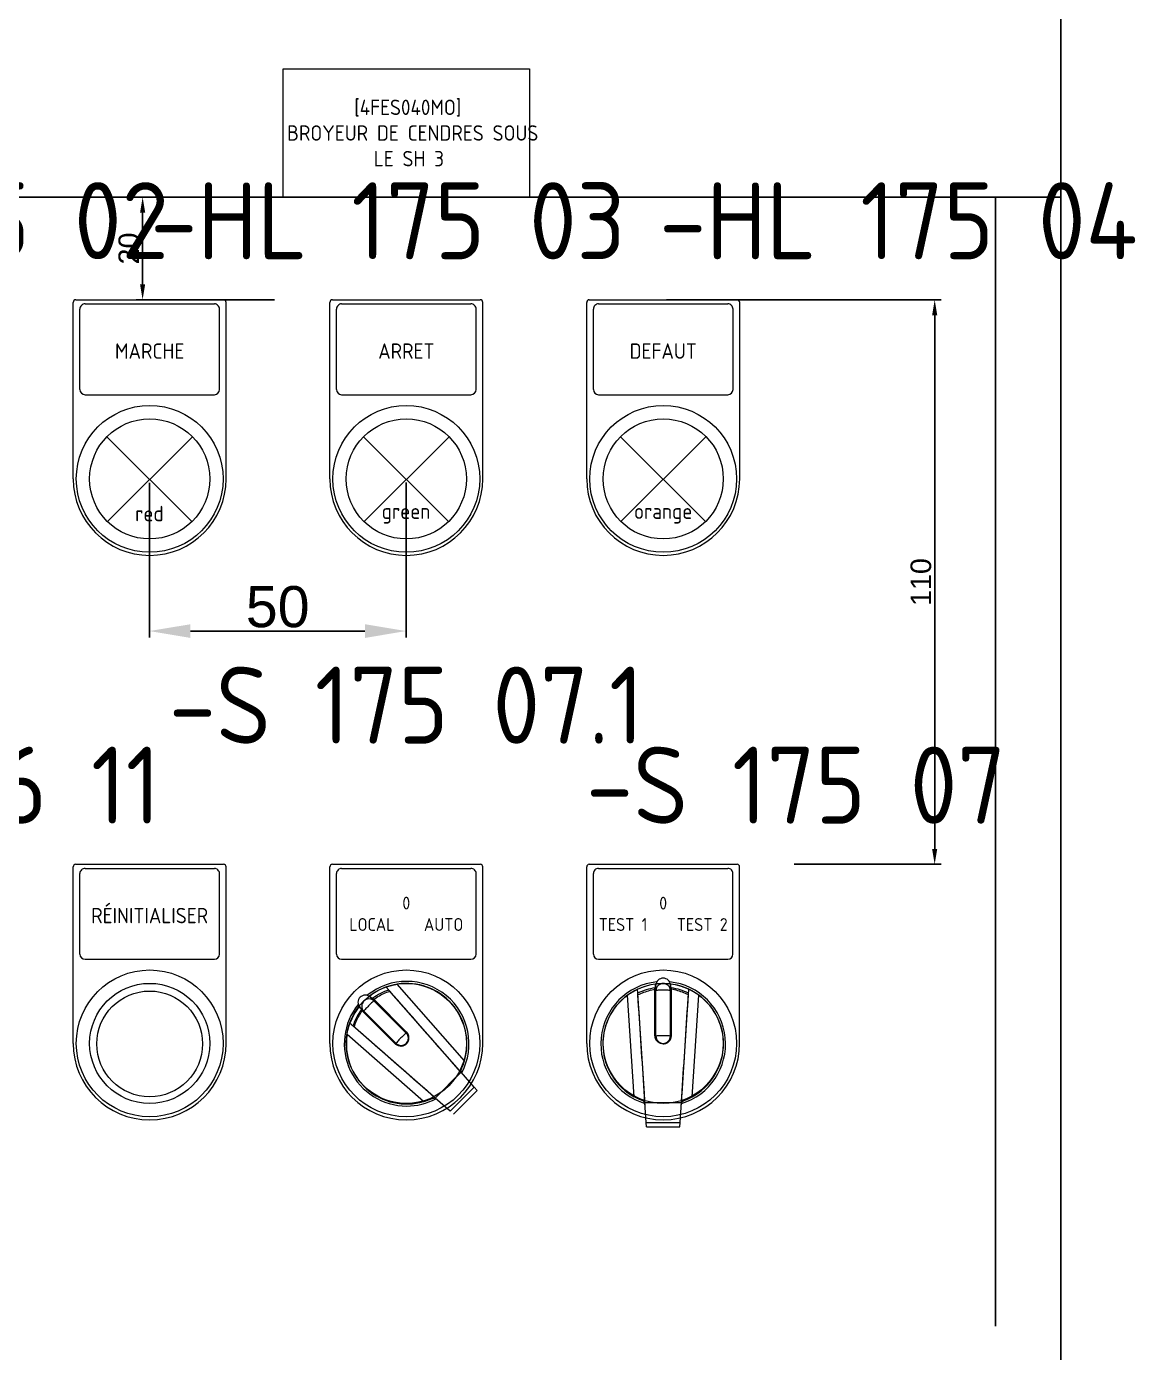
# Model space of a CAD drawing. Header units: millimetres. Extents: x 0 to 69574, y -5 to 41746.
# Drawn here: x 39731.7 to 39950.5, y 27694.3 to 27952.7 of the extents above; entities that cross this region are included whole.
import ezdxf
from ezdxf.enums import TextEntityAlignment as Align

# ---------------------------------------------------------------- set-up
doc = ezdxf.new("R2010")
doc.units = ezdxf.units.MM
doc.set_wipeout_variables(frame=1)
doc.layers.add('! NO PLOT !', color=7, linetype='Continuous', true_color=0xff75dd, plot=False)
doc.layers.add('000-PI-Oprema', color=30, linetype='Continuous', lineweight=5)
doc.layers.add('000-PI-ORMAR', color=2, linetype='Continuous')
doc.layers.add('000-PI_TEXT', color=7, linetype='Continuous')
doc.styles.add('PI0', font='isocpeur.ttf', dxfattribs={"width": 0.9})
doc.styles.get("Standard").update_dxf_attribs({"font": 'arial.ttf'})
doc.dimstyles.new('ISO-25', dxfattribs={"dimtxt": 4, "dimasz": 3, "dimexe": 1.25, "dimexo": 0.625, "dimtad": 1, "dimtxsty": 'Standard', "dimcen": 3, "dimadec": 0, "dimazin": 0, "dimtfac": 1, "dimtmove": 0, "dimatfit": 3, "dimfxl": 1, "dimarcsym": 0})
doc.dimstyles.new('ISO-25-lb', dxfattribs={"dimtxt": 8, "dimasz": 8, "dimexe": 1.25, "dimexo": 0.625, "dimtad": 1, "dimtxsty": 'Standard', "dimcen": 5, "dimadec": 0, "dimazin": 0, "dimtfac": 1, "dimtmove": 0, "dimatfit": 3, "dimfxl": 1, "dimarcsym": 0})

# ---------------------------------------------------------------- blocks, each defined once
blk = doc.blocks.new('*D802')
at = {"layer": '! NO PLOT !', "color": 0, "lineweight": -2, "ltscale": 0.25, "transparency": 16777216}
for p, q in [((39856.36, 27899.4), (39909.88, 27899.4)), ((39908.63, 27896.4), (39908.63, 27792.4)), ((39881.28, 27789.4), (39909.88, 27789.4))]:
    blk.add_line(p, q, dxfattribs=at)
at = {"layer": '! NO PLOT !', "color": 0, "ltscale": 0.25, "transparency": 16777216}
for points in [[(39908.13, 27896.4), (39909.13, 27896.4), (39908.63, 27899.4)], [(39908.13, 27792.4), (39909.13, 27792.4), (39908.63, 27789.4)]]:
    blk.add_solid(points, dxfattribs=at)
at = {"layer": 'Defpoints', "color": 0, "ltscale": 0.25, "transparency": 16777216}
for p in [(39855.73, 27899.4), (39880.66, 27789.4), (39908.63, 27789.4)]:
    blk.add_point(p, dxfattribs=at)
at = {"layer": '! NO PLOT !', "color": 0, "ltscale": 0.25, "transparency": 16777216, "insert": (39905.96, 27844.4), "char_height": 4, "attachment_point": 5, "rotation": 90}
blk.add_mtext('110', dxfattribs=at)
blk = doc.blocks.new('*D803')
at = {"layer": '! NO PLOT !', "color": 0, "lineweight": -2, "ltscale": 0.25, "transparency": 16777216}
for p, q in [((39780.03, 27919.4), (39753.06, 27919.4)), ((39754.31, 27902.4), (39754.31, 27916.4)), ((39780.03, 27899.4), (39753.06, 27899.4))]:
    blk.add_line(p, q, dxfattribs=at)
at = {"layer": '! NO PLOT !', "color": 0, "ltscale": 0.25, "transparency": 16777216}
for points in [[(39753.81, 27916.4), (39754.81, 27916.4), (39754.31, 27919.4)], [(39753.81, 27902.4), (39754.81, 27902.4), (39754.31, 27899.4)]]:
    blk.add_solid(points, dxfattribs=at)
at = {"layer": 'Defpoints', "color": 0, "ltscale": 0.25, "transparency": 16777216}
for p in [(39754.31, 27919.4), (39780.66, 27919.4), (39780.66, 27899.4)]:
    blk.add_point(p, dxfattribs=at)
at = {"layer": '! NO PLOT !', "color": 0, "ltscale": 0.25, "transparency": 16777216, "insert": (39751.64, 27909.4), "char_height": 4, "attachment_point": 5, "rotation": 90}
blk.add_mtext('20', dxfattribs=at)
blk = doc.blocks.new('podloska')
at = {"layer": '000-PI-Oprema'}
for p, q in [((43278.7, 39063.45), (43278.7, 39097.85)), ((43279.2, 39098.35), (43308, 39098.35)), ((43280, 39080.85), (43280, 39096.55)), ((43281, 39097.55), (43306.2, 39097.55)), ((43307.2, 39080.85), (43307.2, 39096.55)), ((43308.5, 39063.45), (43308.5, 39097.85)), ((43281, 39079.85), (43306.2, 39079.85))]:
    blk.add_line(p, q, dxfattribs=at)
blk.add_circle((43293.6, 39063.45), 14.3, dxfattribs=at)
at = {"layer": '000-PI-Oprema', "ltscale": 0.25}
blk.add_circle((43293.6, 39063.45), 11.7, dxfattribs=at)
at = {"layer": '000-PI-Oprema'}
for centre, radius, start, end in [((43279.2, 39097.85), 0.5, 90, 179.9998), ((43281, 39096.55), 1, 90, 180.0001), ((43306.2, 39096.55), 1, 359.9999, 90), ((43308, 39097.85), 0.5, 0.0002, 90), ((43281, 39080.85), 1, 180, 270), ((43306.2, 39080.85), 1, 270, 0), ((43293.6, 39063.45), 14.9, 180, 0)]:
    blk.add_arc(centre, radius, start, end, dxfattribs=at)
blk = doc.blocks.new('*D806')
at = {"layer": '! NO PLOT !', "color": 0, "linetype": 'Continuous', "lineweight": -2, "ltscale": 0.25, "transparency": 16777216}
for p, q in [((39755.63, 27863.73), (39755.63, 27833.6)), ((39805.63, 27863.83), (39805.63, 27833.6)), ((39763.63, 27834.85), (39797.63, 27834.85))]:
    blk.add_line(p, q, dxfattribs=at)
at = {"layer": '! NO PLOT !', "color": 0, "ltscale": 0.25, "transparency": 16777216}
for points in [[(39763.63, 27836.18), (39763.63, 27833.51), (39755.63, 27834.85)], [(39797.63, 27836.18), (39797.63, 27833.51), (39805.63, 27834.85)]]:
    blk.add_solid(points, dxfattribs=at)
at = {"layer": 'Defpoints', "color": 0, "ltscale": 0.25, "transparency": 16777216}
for p in [(39755.63, 27864.35), (39805.63, 27864.45), (39805.63, 27834.85)]:
    blk.add_point(p, dxfattribs=at)
at = {"layer": '! NO PLOT !', "color": 0, "ltscale": 0.25, "transparency": 16777216, "insert": (39780.63, 27839.55), "char_height": 8, "attachment_point": 5}
blk.add_mtext('50', dxfattribs=at)

msp = doc.modelspace()

# ---------------------------------------------------------------- wipeouts: each hides what was drawn before it
msp.add_wipeout([(39609.684, 28761.404), (40000.172, 28761.404), (39999.684, 26778.904), (39609.672, 26776.904)]).dxf.layer = '000-PI-ORMAR'

# ---------------------------------------------------------------- next in the draw order: linework, layer by layer
at = {"layer": '! NO PLOT !'}
msp.add_line((39933.184, 28684.154), (39933.184, 26854.154), dxfattribs=at)
at = {"layer": '! NO PLOT !', "ltscale": 0.25}
for p, q in [((39933.184, 27919.404), (39678.184, 27919.404)), ((39920.511, 27919.404), (39920.511, 27699.404))]:
    msp.add_line(p, q, dxfattribs=at)
at = {"layer": '000-PI-Oprema'}
for p, q in [((39747.361, 27872.727), (39763.907, 27856.181)), ((39764.007, 27872.727), (39747.461, 27856.181)), ((39797.361, 27872.727), (39813.907, 27856.181)), ((39814.007, 27872.727), (39797.461, 27856.181)), ((39847.411, 27872.727), (39863.957, 27856.181)), ((39864.057, 27872.727), (39847.511, 27856.181)), ((39841.334, 27789.404), (39870.134, 27789.404)), ((39840.834, 27754.504), (39840.834, 27788.904)), ((39842.134, 27771.904), (39842.134, 27787.604)), ((39843.134, 27788.604), (39868.334, 27788.604)), ((39869.334, 27771.904), (39869.334, 27787.604)), ((39870.634, 27754.504), (39870.634, 27788.904)), ((39843.134, 27770.904), (39868.334, 27770.904)), ((39802.621, 27765.765), (39802.71, 27765.789)), ((39802.71, 27765.789), (39802.803, 27765.814)), ((39802.803, 27765.814), (39802.898, 27765.838)), ((39802.898, 27765.838), (39802.996, 27765.862)), ((39802.996, 27765.862), (39803.097, 27765.886)), ((39803.097, 27765.886), (39803.199, 27765.909)), ((39803.199, 27765.909), (39803.303, 27765.932)), ((39803.303, 27765.932), (39803.408, 27765.953)), ((39803.408, 27765.953), (39803.513, 27765.974)), ((39803.513, 27765.974), (39803.619, 27765.994)), ((39803.619, 27765.994), (39803.724, 27766.013)), ((39803.724, 27766.013), (39803.829, 27766.031)), ((39803.829, 27766.031), (39803.932, 27766.048)), ((39817.024, 27751.129), (39803.932, 27766.048)), ((39854.234, 27755.467), (39854.234, 27766.058)), ((39854.334, 27755.249), (39854.334, 27765.867)), ((39857.134, 27755.249), (39857.134, 27765.867)), ((39857.234, 27755.467), (39857.234, 27766.058)), ((39798.574, 27763.736), (39798.57, 27763.74)), ((39798.586, 27763.724), (39798.574, 27763.736)), ((39798.607, 27763.704), (39798.586, 27763.724)), ((39798.636, 27763.674), (39798.607, 27763.704)), ((39805.682, 27756.487), (39798.634, 27763.535)), ((39798.674, 27763.636), (39798.636, 27763.674)), ((39798.919, 27763.391), (39798.674, 27763.636)), ((39799.004, 27763.306), (39798.919, 27763.391)), ((39799.098, 27763.212), (39799.004, 27763.306)), ((39806.059, 27756.252), (39799.098, 27763.212)), ((39799.218, 27763.234), (39799.165, 27763.287)), ((39799.245, 27763.206), (39799.218, 27763.234)), ((39799.274, 27763.178), (39799.245, 27763.206)), ((39799.362, 27763.09), (39799.621, 27763.274)), ((39799.621, 27763.274), (39799.886, 27763.451)), ((39799.886, 27763.451), (39800.157, 27763.619)), ((39800.157, 27763.619), (39800.432, 27763.78)), ((39800.432, 27763.78), (39800.713, 27763.932)), ((39800.713, 27763.932), (39800.998, 27764.076)), ((39800.998, 27764.076), (39801.287, 27764.211)), ((39801.287, 27764.211), (39801.581, 27764.337)), ((39801.581, 27764.337), (39801.879, 27764.455)), ((39801.76, 27765.491), (39801.763, 27765.492)), ((39801.764, 27765.487), (39801.76, 27765.491)), ((39801.763, 27765.492), (39801.771, 27765.495)), ((39801.776, 27765.473), (39801.764, 27765.487)), ((39801.771, 27765.495), (39801.785, 27765.5)), ((39801.796, 27765.45), (39801.776, 27765.473)), ((39801.785, 27765.5), (39801.806, 27765.507)), ((39801.825, 27765.416), (39801.796, 27765.45)), ((39801.806, 27765.507), (39801.832, 27765.517)), ((39801.863, 27765.373), (39801.825, 27765.416)), ((39801.832, 27765.517), (39801.864, 27765.528)), ((39801.91, 27765.319), (39801.863, 27765.373)), ((39801.864, 27765.528), (39801.902, 27765.541)), ((39801.879, 27764.455), (39802.18, 27764.563)), ((39801.902, 27765.541), (39801.945, 27765.556)), ((39801.967, 27765.255), (39801.91, 27765.319)), ((39801.945, 27765.556), (39801.994, 27765.573)), ((39802.033, 27765.18), (39801.967, 27765.255)), ((39801.994, 27765.573), (39802.048, 27765.591)), ((39802.108, 27765.094), (39802.033, 27765.18)), ((39802.048, 27765.591), (39802.106, 27765.61)), ((39802.106, 27765.61), (39802.169, 27765.63)), ((39802.193, 27764.997), (39802.108, 27765.094)), ((39802.169, 27765.63), (39802.236, 27765.651)), ((39802.18, 27764.563), (39802.485, 27764.663)), ((39802.287, 27764.89), (39802.193, 27764.997)), ((39802.236, 27765.651), (39802.305, 27765.673)), ((39802.301, 27764.872), (39802.273, 27764.904)), ((39816.026, 27749.234), (39802.287, 27764.89)), ((39802.33, 27764.839), (39802.301, 27764.872)), ((39802.305, 27765.673), (39802.378, 27765.695)), ((39802.36, 27764.806), (39802.33, 27764.839)), ((39802.39, 27764.771), (39802.36, 27764.806)), ((39802.378, 27765.695), (39802.455, 27765.718)), ((39802.421, 27764.736), (39802.39, 27764.771)), ((39802.453, 27764.7), (39802.421, 27764.736)), ((39802.485, 27764.663), (39802.453, 27764.7)), ((39802.455, 27765.718), (39802.536, 27765.741)), ((39803.215, 27763.831), (39802.485, 27764.663)), ((39802.536, 27765.741), (39802.621, 27765.765)), ((39803.945, 27762.999), (39803.215, 27763.831)), ((39848.81, 27763.897), (39848.895, 27763.959)), ((39850.102, 27744.091), (39848.81, 27763.897)), ((39848.895, 27763.959), (39848.982, 27764.02)), ((39848.982, 27764.02), (39849.069, 27764.081)), ((39849.069, 27764.081), (39849.158, 27764.142)), ((39849.158, 27764.142), (39849.248, 27764.201)), ((39849.248, 27764.201), (39849.337, 27764.26)), ((39849.337, 27764.26), (39849.427, 27764.318)), ((39849.427, 27764.318), (39849.516, 27764.374)), ((39849.516, 27764.374), (39849.603, 27764.428)), ((39849.603, 27764.428), (39849.69, 27764.48)), ((39849.69, 27764.48), (39849.774, 27764.53)), ((39849.774, 27764.53), (39849.857, 27764.578)), ((39849.857, 27764.578), (39849.937, 27764.624)), ((39849.937, 27764.624), (39850.014, 27764.668)), ((39850.014, 27764.668), (39850.088, 27764.709)), ((39850.088, 27764.709), (39850.159, 27764.747)), ((39850.159, 27764.747), (39850.226, 27764.783)), ((39850.226, 27764.783), (39850.29, 27764.817)), ((39850.29, 27764.817), (39850.352, 27764.849)), ((39850.352, 27764.849), (39850.411, 27764.879)), ((39850.411, 27764.879), (39850.466, 27764.907)), ((39850.466, 27764.907), (39850.517, 27764.932)), ((39850.517, 27764.932), (39850.563, 27764.955)), ((39850.563, 27764.955), (39850.604, 27764.975)), ((39850.604, 27764.975), (39850.64, 27764.992)), ((39850.64, 27764.992), (39850.671, 27765.007)), ((39850.671, 27765.007), (39850.696, 27765.019)), ((39850.696, 27765.019), (39850.716, 27765.028)), ((39850.716, 27765.028), (39850.729, 27765.035)), ((39850.729, 27765.035), (39850.737, 27765.038)), ((39850.737, 27765.038), (39850.74, 27765.04)), ((39850.74, 27765.034), (39850.74, 27765.04)), ((39850.742, 27765.016), (39850.74, 27765.034)), ((39850.744, 27764.985), (39850.742, 27765.016)), ((39850.746, 27764.941), (39850.744, 27764.985)), ((39850.75, 27764.883), (39850.746, 27764.941)), ((39850.755, 27764.812), (39850.75, 27764.883)), ((39850.76, 27764.726), (39850.755, 27764.812)), ((39850.767, 27764.627), (39850.76, 27764.726)), ((39850.774, 27764.513), (39850.767, 27764.627)), ((39850.783, 27764.385), (39850.774, 27764.513)), ((39850.792, 27764.242), (39850.783, 27764.385)), ((39850.795, 27764.219), (39850.792, 27764.262)), ((39852.066, 27744.707), (39850.792, 27764.242)), ((39850.798, 27764.176), (39850.795, 27764.219)), ((39850.801, 27764.131), (39850.798, 27764.176)), ((39850.804, 27764.085), (39850.801, 27764.131)), ((39850.807, 27764.039), (39850.804, 27764.085)), ((39850.81, 27763.99), (39850.807, 27764.039)), ((39850.813, 27763.941), (39850.81, 27763.99)), ((39850.813, 27763.941), (39851.099, 27764.086)), ((39850.885, 27762.837), (39850.813, 27763.941)), ((39851.099, 27764.086), (39851.388, 27764.223)), ((39851.388, 27764.223), (39851.682, 27764.35)), ((39851.682, 27764.35), (39851.979, 27764.469)), ((39851.979, 27764.469), (39852.28, 27764.578)), ((39852.28, 27764.578), (39852.583, 27764.678)), ((39852.583, 27764.678), (39852.889, 27764.768)), ((39852.889, 27764.768), (39853.197, 27764.85)), ((39853.197, 27764.85), (39853.508, 27764.922)), ((39853.508, 27764.922), (39853.82, 27764.984)), ((39853.82, 27764.984), (39854.134, 27765.038)), ((39854.134, 27756.024), (39854.134, 27765.316)), ((39857.334, 27756.024), (39857.334, 27765.316)), ((39857.648, 27764.984), (39857.334, 27765.038)), ((39857.96, 27764.922), (39857.648, 27764.984)), ((39858.27, 27764.85), (39857.96, 27764.922)), ((39858.579, 27764.768), (39858.27, 27764.85)), ((39858.885, 27764.678), (39858.579, 27764.768)), ((39859.188, 27764.578), (39858.885, 27764.678)), ((39859.488, 27764.469), (39859.188, 27764.578)), ((39859.401, 27744.707), (39860.675, 27764.242)), ((39859.785, 27764.35), (39859.488, 27764.469)), ((39860.079, 27764.223), (39859.785, 27764.35)), ((39860.369, 27764.086), (39860.079, 27764.223)), ((39860.654, 27763.941), (39860.369, 27764.086)), ((39860.582, 27762.837), (39860.654, 27763.941)), ((39860.654, 27763.941), (39860.658, 27763.99)), ((39860.658, 27763.99), (39860.661, 27764.039)), ((39860.661, 27764.039), (39860.664, 27764.085)), ((39860.664, 27764.085), (39860.667, 27764.131)), ((39860.667, 27764.131), (39860.67, 27764.176)), ((39860.67, 27764.176), (39860.673, 27764.219)), ((39860.673, 27764.219), (39860.675, 27764.262)), ((39860.675, 27764.242), (39860.685, 27764.385)), ((39860.685, 27764.385), (39860.693, 27764.513)), ((39860.693, 27764.513), (39860.7, 27764.627)), ((39860.7, 27764.627), (39860.707, 27764.726)), ((39860.707, 27764.726), (39860.712, 27764.812)), ((39860.712, 27764.812), (39860.717, 27764.883)), ((39860.717, 27764.883), (39860.721, 27764.941)), ((39860.721, 27764.941), (39860.724, 27764.985)), ((39860.724, 27764.985), (39860.726, 27765.016)), ((39860.726, 27765.016), (39860.727, 27765.034)), ((39860.73, 27765.038), (39860.727, 27765.04)), ((39860.727, 27765.034), (39860.727, 27765.04)), ((39860.738, 27765.035), (39860.73, 27765.038)), ((39860.752, 27765.028), (39860.738, 27765.035)), ((39860.771, 27765.019), (39860.752, 27765.028)), ((39860.796, 27765.007), (39860.771, 27765.019)), ((39860.827, 27764.992), (39860.796, 27765.007)), ((39860.863, 27764.975), (39860.827, 27764.992)), ((39860.904, 27764.955), (39860.863, 27764.975)), ((39860.951, 27764.932), (39860.904, 27764.955)), ((39861.001, 27764.907), (39860.951, 27764.932)), ((39861.057, 27764.879), (39861.001, 27764.907)), ((39861.115, 27764.849), (39861.057, 27764.879)), ((39861.177, 27764.817), (39861.115, 27764.849)), ((39861.242, 27764.783), (39861.177, 27764.817)), ((39861.309, 27764.747), (39861.242, 27764.783)), ((39861.379, 27764.709), (39861.309, 27764.747)), ((39861.365, 27744.091), (39862.657, 27763.897)), ((39861.453, 27764.668), (39861.379, 27764.709)), ((39861.53, 27764.624), (39861.453, 27764.668)), ((39861.61, 27764.578), (39861.53, 27764.624)), ((39861.693, 27764.53), (39861.61, 27764.578)), ((39861.778, 27764.48), (39861.693, 27764.53)), ((39861.864, 27764.428), (39861.778, 27764.48)), ((39861.952, 27764.374), (39861.864, 27764.428)), ((39862.041, 27764.318), (39861.952, 27764.374)), ((39862.13, 27764.26), (39862.041, 27764.318)), ((39862.22, 27764.201), (39862.13, 27764.26)), ((39862.309, 27764.142), (39862.22, 27764.201)), ((39862.398, 27764.081), (39862.309, 27764.142)), ((39862.486, 27764.02), (39862.398, 27764.081)), ((39862.572, 27763.959), (39862.486, 27764.02)), ((39862.657, 27763.897), (39862.572, 27763.959)), ((39796.453, 27761.615), (39796.449, 27761.619)), ((39796.465, 27761.603), (39796.453, 27761.615)), ((39796.485, 27761.582), (39796.465, 27761.603)), ((39796.515, 27761.553), (39796.485, 27761.582)), ((39796.553, 27761.515), (39796.515, 27761.553)), ((39796.6, 27761.468), (39796.553, 27761.515)), ((39796.656, 27761.411), (39796.6, 27761.468)), ((39804.162, 27754.047), (39796.654, 27761.555)), ((39796.722, 27761.345), (39796.656, 27761.411)), ((39796.798, 27761.27), (39796.722, 27761.345)), ((39796.883, 27761.185), (39796.798, 27761.27)), ((39796.977, 27761.091), (39796.883, 27761.185)), ((39796.983, 27760.944), (39796.902, 27761.024)), ((39796.915, 27760.568), (39797.099, 27760.827)), ((39803.937, 27754.13), (39796.977, 27761.091)), ((39797.011, 27760.915), (39796.983, 27760.944)), ((39797.099, 27760.827), (39797.011, 27760.915)), ((39803.473, 27754.453), (39797.099, 27760.827)), ((39799.362, 27763.09), (39799.274, 27763.178)), ((39805.736, 27756.716), (39799.362, 27763.09)), ((39804.675, 27762.167), (39803.945, 27762.999)), ((39805.405, 27761.336), (39804.675, 27762.167)), ((39806.134, 27760.504), (39805.405, 27761.336)), ((39850.957, 27761.732), (39850.885, 27762.837)), ((39851.029, 27760.628), (39850.957, 27761.732)), ((39851.101, 27759.524), (39851.029, 27760.628)), ((39860.366, 27759.524), (39860.438, 27760.628)), ((39860.438, 27760.628), (39860.51, 27761.732)), ((39860.51, 27761.732), (39860.582, 27762.837)), ((39794.559, 27758.02), (39794.579, 27758.082)), ((39794.579, 27758.082), (39794.598, 27758.141)), ((39794.598, 27758.141), (39794.616, 27758.195)), ((39794.616, 27758.195), (39794.633, 27758.244)), ((39794.633, 27758.244), (39794.648, 27758.287)), ((39794.648, 27758.287), (39794.661, 27758.325)), ((39794.661, 27758.325), (39794.672, 27758.357)), ((39794.672, 27758.357), (39794.681, 27758.383)), ((39794.681, 27758.383), (39794.689, 27758.403)), ((39794.689, 27758.403), (39794.694, 27758.418)), ((39794.694, 27758.418), (39794.697, 27758.426)), ((39794.697, 27758.426), (39794.698, 27758.429)), ((39794.702, 27758.425), (39794.698, 27758.429)), ((39794.716, 27758.413), (39794.702, 27758.425)), ((39794.739, 27758.393), (39794.716, 27758.413)), ((39794.772, 27758.364), (39794.739, 27758.393)), ((39794.816, 27758.326), (39794.772, 27758.364)), ((39794.869, 27758.278), (39794.816, 27758.326)), ((39794.934, 27758.222), (39794.869, 27758.278)), ((39795.009, 27758.156), (39794.934, 27758.222)), ((39795.095, 27758.081), (39795.009, 27758.156)), ((39795.191, 27757.996), (39795.095, 27758.081)), ((39795.626, 27758.009), (39795.734, 27758.31)), ((39795.734, 27758.31), (39795.852, 27758.607)), ((39795.852, 27758.607), (39795.978, 27758.901)), ((39795.978, 27758.901), (39796.113, 27759.191)), ((39796.113, 27759.191), (39796.257, 27759.476)), ((39796.257, 27759.476), (39796.409, 27759.756)), ((39796.409, 27759.756), (39796.569, 27760.032)), ((39796.569, 27760.032), (39796.738, 27760.303)), ((39796.738, 27760.303), (39796.915, 27760.568)), ((39806.864, 27759.673), (39806.134, 27760.504)), ((39807.593, 27758.842), (39806.864, 27759.673)), ((39808.323, 27758.01), (39807.593, 27758.842)), ((39851.173, 27758.42), (39851.101, 27759.524)), ((39851.245, 27757.317), (39851.173, 27758.42)), ((39860.222, 27757.317), (39860.294, 27758.42)), ((39860.294, 27758.42), (39860.366, 27759.524)), ((39794.141, 27756.257), (39794.158, 27756.36)), ((39809.059, 27743.165), (39794.141, 27756.257)), ((39794.158, 27756.36), (39794.176, 27756.464)), ((39794.176, 27756.464), (39794.194, 27756.57)), ((39794.194, 27756.57), (39794.214, 27756.675)), ((39794.214, 27756.675), (39794.235, 27756.781)), ((39794.235, 27756.781), (39794.257, 27756.886)), ((39794.257, 27756.886), (39794.28, 27756.99)), ((39794.28, 27756.99), (39794.303, 27757.092)), ((39794.303, 27757.092), (39794.327, 27757.192)), ((39794.327, 27757.192), (39794.351, 27757.291)), ((39794.351, 27757.291), (39794.375, 27757.386)), ((39794.375, 27757.386), (39794.4, 27757.478)), ((39794.4, 27757.478), (39794.424, 27757.567)), ((39794.424, 27757.567), (39794.448, 27757.653)), ((39794.448, 27757.653), (39794.471, 27757.734)), ((39794.471, 27757.734), (39794.494, 27757.811)), ((39794.494, 27757.811), (39794.516, 27757.883)), ((39794.516, 27757.883), (39794.537, 27757.953)), ((39794.537, 27757.953), (39794.559, 27758.02)), ((39795.299, 27757.902), (39795.191, 27757.996)), ((39795.317, 27757.888), (39795.285, 27757.916)), ((39810.955, 27744.163), (39795.299, 27757.902)), ((39795.349, 27757.859), (39795.317, 27757.888)), ((39795.383, 27757.829), (39795.349, 27757.859)), ((39795.418, 27757.799), (39795.383, 27757.829)), ((39795.453, 27757.768), (39795.418, 27757.799)), ((39795.489, 27757.736), (39795.453, 27757.768)), ((39795.526, 27757.704), (39795.489, 27757.736)), ((39795.526, 27757.704), (39795.626, 27758.009)), ((39796.358, 27756.974), (39795.526, 27757.704)), ((39797.19, 27756.244), (39796.358, 27756.974)), ((39798.022, 27755.514), (39797.19, 27756.244)), ((39798.853, 27754.784), (39798.022, 27755.514)), ((39806.142, 27756.027), (39805.682, 27756.487)), ((39805.785, 27756.664), (39805.736, 27756.716)), ((39805.832, 27756.61), (39805.785, 27756.664)), ((39805.877, 27756.554), (39805.832, 27756.61)), ((39805.919, 27756.496), (39805.877, 27756.554)), ((39805.959, 27756.436), (39805.919, 27756.496)), ((39805.996, 27756.374), (39805.959, 27756.436)), ((39806.03, 27756.311), (39805.996, 27756.374)), ((39806.061, 27756.246), (39806.03, 27756.311)), ((39806.089, 27756.18), (39806.061, 27756.246)), ((39806.114, 27756.113), (39806.089, 27756.18)), ((39806.137, 27756.045), (39806.114, 27756.113)), ((39806.156, 27755.976), (39806.137, 27756.045)), ((39806.172, 27755.906), (39806.156, 27755.976)), ((39806.184, 27755.835), (39806.172, 27755.906)), ((39806.194, 27755.764), (39806.184, 27755.835)), ((39806.201, 27755.692), (39806.194, 27755.764)), ((39806.194, 27755.406), (39806.201, 27755.477)), ((39806.204, 27755.621), (39806.201, 27755.692)), ((39806.201, 27755.477), (39806.204, 27755.549)), ((39806.204, 27755.549), (39806.204, 27755.621)), ((39809.781, 27756.348), (39808.323, 27758.01)), ((39810.51, 27755.518), (39809.781, 27756.348)), ((39811.239, 27754.687), (39810.51, 27755.518)), ((39851.317, 27756.213), (39851.245, 27757.317)), ((39851.389, 27755.109), (39851.317, 27756.213)), ((39854.135, 27755.952), (39854.134, 27756.024)), ((39854.14, 27755.88), (39854.135, 27755.952)), ((39854.148, 27755.809), (39854.14, 27755.88)), ((39854.159, 27755.738), (39854.148, 27755.809)), ((39854.174, 27755.668), (39854.159, 27755.738)), ((39854.191, 27755.598), (39854.174, 27755.668)), ((39854.212, 27755.529), (39854.191, 27755.598)), ((39854.236, 27755.461), (39854.212, 27755.529)), ((39854.262, 27755.395), (39854.236, 27755.461)), ((39857.205, 27755.395), (39857.232, 27755.461)), ((39857.232, 27755.461), (39857.255, 27755.529)), ((39857.255, 27755.529), (39857.276, 27755.598)), ((39857.276, 27755.598), (39857.294, 27755.668)), ((39857.294, 27755.668), (39857.308, 27755.738)), ((39857.308, 27755.738), (39857.319, 27755.809)), ((39857.319, 27755.809), (39857.327, 27755.88)), ((39857.327, 27755.88), (39857.332, 27755.952)), ((39857.332, 27755.952), (39857.334, 27756.024)), ((39860.078, 27755.109), (39860.15, 27756.213)), ((39860.15, 27756.213), (39860.222, 27757.317)), ((39799.685, 27754.054), (39798.853, 27754.784)), ((39800.516, 27753.325), (39799.685, 27754.054)), ((39801.347, 27752.595), (39800.516, 27753.325)), ((39803.525, 27754.404), (39803.473, 27754.453)), ((39803.579, 27754.356), (39803.525, 27754.404)), ((39803.635, 27754.312), (39803.579, 27754.356)), ((39803.693, 27754.269), (39803.635, 27754.312)), ((39803.753, 27754.23), (39803.693, 27754.269)), ((39803.815, 27754.193), (39803.753, 27754.23)), ((39803.878, 27754.159), (39803.815, 27754.193)), ((39803.942, 27754.128), (39803.878, 27754.159)), ((39804.009, 27754.1), (39803.942, 27754.128)), ((39804.076, 27754.074), (39804.009, 27754.1)), ((39804.144, 27754.052), (39804.076, 27754.074)), ((39804.213, 27754.033), (39804.144, 27754.052)), ((39804.283, 27754.017), (39804.213, 27754.033)), ((39804.354, 27754.004), (39804.283, 27754.017)), ((39804.425, 27753.995), (39804.354, 27754.004)), ((39804.497, 27753.988), (39804.425, 27753.995)), ((39804.568, 27753.985), (39804.497, 27753.988)), ((39804.64, 27753.985), (39804.568, 27753.985)), ((39804.64, 27753.985), (39804.712, 27753.988)), ((39804.712, 27753.988), (39804.783, 27753.995)), ((39804.783, 27753.995), (39804.854, 27754.004)), ((39804.854, 27754.004), (39804.925, 27754.017)), ((39804.925, 27754.017), (39804.995, 27754.033)), ((39804.995, 27754.033), (39805.064, 27754.052)), ((39805.064, 27754.052), (39805.133, 27754.074)), ((39805.133, 27754.074), (39805.2, 27754.1)), ((39805.2, 27754.1), (39805.266, 27754.128)), ((39805.266, 27754.128), (39805.331, 27754.159)), ((39805.331, 27754.159), (39805.394, 27754.193)), ((39805.394, 27754.193), (39805.455, 27754.23)), ((39805.455, 27754.23), (39805.515, 27754.269)), ((39805.515, 27754.269), (39805.573, 27754.312)), ((39805.573, 27754.312), (39805.63, 27754.356)), ((39805.63, 27754.356), (39805.684, 27754.404)), ((39805.684, 27754.404), (39805.736, 27754.453)), ((39805.736, 27754.453), (39805.785, 27754.505)), ((39805.785, 27754.505), (39805.832, 27754.559)), ((39805.832, 27754.559), (39805.877, 27754.615)), ((39805.877, 27754.615), (39805.919, 27754.673)), ((39805.919, 27754.673), (39805.959, 27754.733)), ((39805.959, 27754.733), (39805.996, 27754.795)), ((39805.996, 27754.795), (39806.03, 27754.858)), ((39806.03, 27754.858), (39806.061, 27754.923)), ((39806.061, 27754.923), (39806.089, 27754.989)), ((39806.089, 27754.989), (39806.114, 27755.056)), ((39806.114, 27755.056), (39806.137, 27755.125)), ((39806.137, 27755.125), (39806.156, 27755.194)), ((39806.156, 27755.194), (39806.172, 27755.264)), ((39806.172, 27755.264), (39806.185, 27755.334)), ((39806.185, 27755.334), (39806.194, 27755.406)), ((39811.968, 27753.856), (39811.239, 27754.687)), ((39812.697, 27753.026), (39811.968, 27753.856)), ((39814.154, 27751.365), (39812.697, 27753.026)), ((39851.461, 27754.006), (39851.389, 27755.109)), ((39851.533, 27752.903), (39851.461, 27754.006)), ((39851.605, 27751.8), (39851.533, 27752.903)), ((39854.292, 27755.329), (39854.262, 27755.395)), ((39854.325, 27755.266), (39854.292, 27755.329)), ((39854.36, 27755.203), (39854.325, 27755.266)), ((39854.398, 27755.142), (39854.36, 27755.203)), ((39854.439, 27755.083), (39854.398, 27755.142)), ((39854.483, 27755.026), (39854.439, 27755.083)), ((39854.529, 27754.971), (39854.483, 27755.026)), ((39854.577, 27754.918), (39854.529, 27754.971)), ((39854.628, 27754.867), (39854.577, 27754.918)), ((39854.681, 27754.819), (39854.628, 27754.867)), ((39854.736, 27754.773), (39854.681, 27754.819)), ((39854.793, 27754.729), (39854.736, 27754.773)), ((39854.852, 27754.688), (39854.793, 27754.729)), ((39854.913, 27754.65), (39854.852, 27754.688)), ((39854.975, 27754.615), (39854.913, 27754.65)), ((39855.039, 27754.582), (39854.975, 27754.615)), ((39855.105, 27754.552), (39855.039, 27754.582)), ((39855.171, 27754.526), (39855.105, 27754.552)), ((39855.239, 27754.502), (39855.171, 27754.526)), ((39855.308, 27754.481), (39855.239, 27754.502)), ((39855.378, 27754.464), (39855.308, 27754.481)), ((39855.448, 27754.449), (39855.378, 27754.464)), ((39855.519, 27754.438), (39855.448, 27754.449)), ((39855.59, 27754.43), (39855.519, 27754.438)), ((39855.662, 27754.425), (39855.59, 27754.43)), ((39855.734, 27754.424), (39855.662, 27754.425)), ((39855.734, 27754.424), (39855.805, 27754.425)), ((39855.805, 27754.425), (39855.877, 27754.43)), ((39855.877, 27754.43), (39855.948, 27754.438)), ((39855.948, 27754.438), (39856.019, 27754.449)), ((39856.019, 27754.449), (39856.09, 27754.464)), ((39856.09, 27754.464), (39856.159, 27754.481)), ((39856.159, 27754.481), (39856.228, 27754.502)), ((39856.228, 27754.502), (39856.296, 27754.526)), ((39856.296, 27754.526), (39856.363, 27754.552)), ((39856.363, 27754.552), (39856.428, 27754.582)), ((39856.428, 27754.582), (39856.492, 27754.615)), ((39856.492, 27754.615), (39856.554, 27754.65)), ((39856.554, 27754.65), (39856.615, 27754.688)), ((39856.615, 27754.688), (39856.674, 27754.729)), ((39856.674, 27754.729), (39856.731, 27754.773)), ((39856.731, 27754.773), (39856.786, 27754.819)), ((39856.786, 27754.819), (39856.839, 27754.867)), ((39856.839, 27754.867), (39856.89, 27754.918)), ((39856.89, 27754.918), (39856.939, 27754.971)), ((39856.939, 27754.971), (39856.985, 27755.026)), ((39856.985, 27755.026), (39857.028, 27755.083)), ((39857.028, 27755.083), (39857.069, 27755.142)), ((39857.069, 27755.142), (39857.107, 27755.203)), ((39857.107, 27755.203), (39857.143, 27755.266)), ((39857.143, 27755.266), (39857.175, 27755.329)), ((39857.175, 27755.329), (39857.205, 27755.395)), ((39859.863, 27751.8), (39859.934, 27752.903)), ((39859.934, 27752.903), (39860.006, 27754.006)), ((39860.006, 27754.006), (39860.078, 27755.109)), ((39802.178, 27751.866), (39801.347, 27752.595)), ((39803.84, 27750.408), (39802.178, 27751.866)), ((39804.671, 27749.678), (39803.84, 27750.408)), ((39814.883, 27750.535), (39814.154, 27751.365)), ((39816.339, 27748.875), (39814.883, 27750.535)), ((39816.735, 27750.27), (39816.813, 27750.48)), ((39816.813, 27750.48), (39816.888, 27750.696)), ((39816.888, 27750.696), (39816.959, 27750.914)), ((39816.959, 27750.914), (39817.024, 27751.129)), ((39851.677, 27750.697), (39851.605, 27751.8)), ((39851.749, 27749.594), (39851.677, 27750.697)), ((39859.719, 27749.594), (39859.791, 27750.697)), ((39859.791, 27750.697), (39859.863, 27751.8)), ((39805.502, 27748.949), (39804.671, 27749.678)), ((39806.333, 27748.221), (39805.502, 27748.949)), ((39807.163, 27747.492), (39806.333, 27748.221)), ((39811.314, 27743.849), (39816.339, 27748.875)), ((39811.318, 27743.844), (39816.345, 27748.871)), ((39815.199, 27750.175), (39815.2, 27750.176)), ((39816.025, 27749.233), (39816.026, 27749.234)), ((39816.345, 27748.871), (39816.026, 27749.234)), ((39818.918, 27745.939), (39816.345, 27748.871)), ((39816.359, 27749.166), (39816.362, 27749.229)), ((39816.361, 27749.103), (39816.359, 27749.166)), ((39816.369, 27749.042), (39816.361, 27749.103)), ((39816.362, 27749.229), (39816.37, 27749.294)), ((39816.382, 27748.981), (39816.369, 27749.042)), ((39816.37, 27749.294), (39816.383, 27749.359)), ((39816.4, 27748.922), (39816.382, 27748.981)), ((39816.383, 27749.359), (39816.4, 27749.426)), ((39816.4, 27749.426), (39816.421, 27749.495)), ((39816.423, 27748.863), (39816.4, 27748.922)), ((39816.421, 27749.495), (39816.447, 27749.565)), ((39816.452, 27748.803), (39816.423, 27748.863)), ((39816.447, 27749.565), (39816.475, 27749.638)), ((39816.486, 27748.744), (39816.452, 27748.803)), ((39816.475, 27749.638), (39816.507, 27749.713)), ((39816.524, 27748.684), (39816.486, 27748.744)), ((39816.507, 27749.713), (39816.581, 27749.883)), ((39816.568, 27748.624), (39816.524, 27748.684)), ((39816.616, 27748.564), (39816.568, 27748.624)), ((39816.581, 27749.883), (39816.657, 27750.07)), ((39816.668, 27748.503), (39816.616, 27748.564)), ((39816.657, 27750.07), (39816.735, 27750.27)), ((39851.821, 27748.492), (39851.749, 27749.594)), ((39851.892, 27747.389), (39851.821, 27748.492)), ((39859.575, 27747.389), (39859.647, 27748.492)), ((39859.647, 27748.492), (39859.719, 27749.594)), ((39809.654, 27745.306), (39807.163, 27747.492)), ((39811.314, 27743.849), (39809.654, 27745.306)), ((39814.25, 27741.271), (39818.918, 27745.939)), ((39814.873, 27740.724), (39819.465, 27745.316)), ((39819.465, 27745.316), (39818.918, 27745.939)), ((39851.964, 27746.287), (39851.892, 27747.389)), ((39852.036, 27745.185), (39851.964, 27746.287)), ((39852.108, 27744.083), (39852.036, 27745.185)), ((39859.359, 27744.083), (39859.431, 27745.185)), ((39859.431, 27745.185), (39859.503, 27746.287)), ((39859.503, 27746.287), (39859.575, 27747.389)), ((39809.059, 27743.165), (39809.196, 27743.206)), ((39809.196, 27743.206), (39809.334, 27743.249)), ((39809.334, 27743.249), (39809.473, 27743.295)), ((39809.473, 27743.295), (39809.611, 27743.342)), ((39809.611, 27743.342), (39809.747, 27743.39)), ((39809.747, 27743.39), (39809.881, 27743.439)), ((39809.881, 27743.439), (39810.011, 27743.489)), ((39810.011, 27743.489), (39810.136, 27743.539)), ((39810.013, 27744.989), (39810.014, 27744.99)), ((39810.136, 27743.539), (39810.256, 27743.588)), ((39810.256, 27743.588), (39810.37, 27743.636)), ((39810.37, 27743.636), (39810.476, 27743.682)), ((39810.476, 27743.682), (39810.55, 27743.713)), ((39810.55, 27743.713), (39810.623, 27743.742)), ((39810.623, 27743.742), (39810.694, 27743.767)), ((39810.694, 27743.767), (39810.763, 27743.789)), ((39810.763, 27743.789), (39810.831, 27743.806)), ((39810.831, 27743.806), (39810.896, 27743.819)), ((39810.896, 27743.819), (39810.96, 27743.827)), ((39810.955, 27744.163), (39810.956, 27744.164)), ((39811.318, 27743.844), (39810.955, 27744.163)), ((39810.96, 27743.827), (39811.023, 27743.83)), ((39811.085, 27743.827), (39811.023, 27743.83)), ((39811.147, 27743.82), (39811.085, 27743.827)), ((39811.208, 27743.807), (39811.147, 27743.82)), ((39811.268, 27743.789), (39811.208, 27743.807)), ((39811.327, 27743.765), (39811.268, 27743.789)), ((39814.25, 27741.271), (39811.318, 27743.844)), ((39811.386, 27743.737), (39811.327, 27743.765)), ((39811.445, 27743.703), (39811.386, 27743.737)), ((39811.504, 27743.664), (39811.445, 27743.703)), ((39811.564, 27743.621), (39811.504, 27743.664)), ((39811.625, 27743.573), (39811.564, 27743.621)), ((39811.686, 27743.521), (39811.625, 27743.573)), ((39850.227, 27744.024), (39850.102, 27744.091)), ((39850.356, 27743.957), (39850.227, 27744.024)), ((39850.486, 27743.891), (39850.356, 27743.957)), ((39850.617, 27743.826), (39850.486, 27743.891)), ((39850.747, 27743.764), (39850.617, 27743.826)), ((39850.877, 27743.704), (39850.747, 27743.764)), ((39851.004, 27743.648), (39850.877, 27743.704)), ((39851.128, 27743.594), (39851.004, 27743.648)), ((39851.247, 27743.544), (39851.128, 27743.594)), ((39851.361, 27743.498), (39851.247, 27743.544)), ((39851.469, 27743.455), (39851.361, 27743.498)), ((39851.544, 27743.425), (39851.469, 27743.455)), ((39851.616, 27743.394), (39851.544, 27743.425)), ((39851.684, 27743.362), (39851.616, 27743.394)), ((39851.748, 27743.328), (39851.684, 27743.362)), ((39851.808, 27743.292), (39851.748, 27743.328)), ((39851.863, 27743.255), (39851.808, 27743.292)), ((39851.914, 27743.215), (39851.863, 27743.255)), ((39851.961, 27743.173), (39851.914, 27743.215)), ((39852.003, 27743.127), (39851.961, 27743.173)), ((39852.041, 27743.078), (39852.003, 27743.127)), ((39852.075, 27743.026), (39852.041, 27743.078)), ((39852.148, 27743.457), (39852.066, 27744.707)), ((39852.066, 27744.707), (39852.067, 27744.707)), ((39852.105, 27742.971), (39852.075, 27743.026)), ((39852.13, 27742.912), (39852.105, 27742.971)), ((39852.18, 27742.981), (39852.108, 27744.083)), ((39852.151, 27742.85), (39852.13, 27742.912)), ((39852.179, 27742.974), (39852.148, 27743.457)), ((39852.148, 27743.457), (39852.149, 27743.457)), ((39852.169, 27742.785), (39852.151, 27742.85)), ((39852.184, 27742.716), (39852.169, 27742.785)), ((39852.433, 27739.081), (39852.179, 27742.974)), ((39852.179, 27742.974), (39859.288, 27742.974)), ((39852.18, 27742.981), (39859.287, 27742.981)), ((39852.196, 27742.643), (39852.184, 27742.716)), ((39852.205, 27742.566), (39852.196, 27742.643)), ((39852.211, 27742.486), (39852.205, 27742.566)), ((39859.034, 27739.081), (39859.288, 27742.974)), ((39859.256, 27742.486), (39859.263, 27742.566)), ((39859.263, 27742.566), (39859.272, 27742.642)), ((39859.272, 27742.642), (39859.283, 27742.715)), ((39859.283, 27742.715), (39859.298, 27742.785)), ((39859.287, 27742.981), (39859.359, 27744.083)), ((39859.288, 27742.974), (39859.32, 27743.457)), ((39859.298, 27742.785), (39859.316, 27742.851)), ((39859.316, 27742.851), (39859.338, 27742.913)), ((39859.318, 27743.457), (39859.32, 27743.457)), ((39859.32, 27743.457), (39859.401, 27744.707)), ((39859.338, 27742.913), (39859.363, 27742.971)), ((39859.363, 27742.971), (39859.392, 27743.026)), ((39859.392, 27743.026), (39859.426, 27743.078)), ((39859.4, 27744.707), (39859.401, 27744.707)), ((39859.426, 27743.078), (39859.464, 27743.127)), ((39859.464, 27743.127), (39859.507, 27743.173)), ((39859.507, 27743.173), (39859.554, 27743.216)), ((39859.554, 27743.216), (39859.605, 27743.256)), ((39859.605, 27743.256), (39859.661, 27743.293)), ((39859.661, 27743.293), (39859.72, 27743.328)), ((39859.72, 27743.328), (39859.784, 27743.362)), ((39859.784, 27743.362), (39859.851, 27743.394)), ((39859.851, 27743.394), (39859.923, 27743.424)), ((39859.923, 27743.424), (39859.998, 27743.455)), ((39859.998, 27743.455), (39860.106, 27743.498)), ((39860.106, 27743.498), (39860.22, 27743.544)), ((39860.22, 27743.544), (39860.34, 27743.594)), ((39860.34, 27743.594), (39860.463, 27743.648)), ((39860.463, 27743.648), (39860.59, 27743.704)), ((39860.59, 27743.704), (39860.72, 27743.764)), ((39860.72, 27743.764), (39860.851, 27743.826)), ((39860.851, 27743.826), (39860.982, 27743.891)), ((39860.982, 27743.891), (39861.112, 27743.957)), ((39861.112, 27743.957), (39861.24, 27744.024)), ((39861.24, 27744.024), (39861.365, 27744.091)), ((39852.487, 27738.255), (39852.433, 27739.081)), ((39852.433, 27739.081), (39859.034, 27739.081)), ((39852.487, 27738.255), (39858.98, 27738.255)), ((39858.98, 27738.255), (39859.034, 27739.081))]:
    msp.add_line(p, q, dxfattribs=at)
msp.add_lwpolyline([(39781.684, 27944.404), (39829.684, 27944.404), (39829.684, 27919.404), (39781.684, 27919.404)], close=True, dxfattribs=at)
for points in [[(39854.45, 27766.427), (39854.363, 27766.153), (39854.334, 27765.867)], [(39857.134, 27764.784), (39857.107, 27765.056), (39857.027, 27765.318), (39856.898, 27765.559), (39856.724, 27765.771), (39856.511, 27765.944), (39856.269, 27766.073), (39856.007, 27766.153), (39855.734, 27766.18), (39855.461, 27766.153), (39855.198, 27766.073), (39854.956, 27765.944), (39854.744, 27765.771), (39854.57, 27765.559), (39854.44, 27765.318), (39854.361, 27765.056), (39854.334, 27764.784)], [(39857.018, 27766.427), (39856.886, 27766.647), (39856.712, 27766.839), (39856.501, 27766.997), (39856.262, 27767.114), (39856.003, 27767.186), (39855.734, 27767.21), (39855.465, 27767.186), (39855.205, 27767.114), (39854.966, 27766.997), (39854.755, 27766.839), (39854.581, 27766.647), (39854.45, 27766.427)], [(39857.134, 27765.867), (39857.104, 27766.153), (39857.018, 27766.427)], [(39798.156, 27763.849), (39797.907, 27763.911), (39797.648, 27763.924), (39797.388, 27763.887), (39797.136, 27763.8), (39796.902, 27763.668), (39796.694, 27763.495), (39796.521, 27763.287), (39796.389, 27763.053), (39796.302, 27762.801), (39796.265, 27762.541), (39796.277, 27762.281), (39796.34, 27762.033)], [(39798.634, 27763.535), (39798.411, 27763.716), (39798.156, 27763.849)], [(39857.134, 27764.784), (39857.107, 27764.8), (39857.027, 27764.815), (39856.898, 27764.83), (39856.724, 27764.842), (39856.511, 27764.853), (39856.269, 27764.86), (39856.007, 27764.865), (39855.734, 27764.867), (39855.461, 27764.865), (39855.198, 27764.86), (39854.956, 27764.853), (39854.744, 27764.842), (39854.57, 27764.83), (39854.44, 27764.815), (39854.361, 27764.8), (39854.334, 27764.784)], [(39796.34, 27762.033), (39796.472, 27761.778), (39796.654, 27761.555)], [(39799.4, 27762.769), (39799.188, 27762.942), (39798.947, 27763.071), (39798.685, 27763.15), (39798.412, 27763.177), (39798.139, 27763.15), (39797.877, 27763.07), (39797.635, 27762.94), (39797.423, 27762.766), (39797.249, 27762.554), (39797.119, 27762.312), (39797.039, 27762.05), (39797.012, 27761.777), (39797.038, 27761.504), (39797.118, 27761.242), (39797.246, 27761.001), (39797.42, 27760.789)], [(39799.4, 27762.769), (39799.369, 27762.761), (39799.302, 27762.716), (39799.2, 27762.635), (39799.068, 27762.52), (39798.911, 27762.378), (39798.735, 27762.212), (39798.545, 27762.03), (39798.351, 27761.838), (39798.159, 27761.643), (39797.977, 27761.454), (39797.811, 27761.278), (39797.668, 27761.12), (39797.554, 27760.988), (39797.473, 27760.887), (39797.428, 27760.819), (39797.42, 27760.789)], [(39805.682, 27756.487), (39805.652, 27756.479), (39805.584, 27756.434), (39805.483, 27756.352), (39805.351, 27756.238), (39805.193, 27756.096), (39805.017, 27755.93), (39804.828, 27755.747), (39804.633, 27755.555), (39804.441, 27755.361), (39804.259, 27755.172), (39804.093, 27754.996), (39803.951, 27754.838), (39803.836, 27754.706), (39803.755, 27754.605), (39803.71, 27754.537), (39803.702, 27754.507)], [(39803.702, 27754.507), (39803.914, 27754.333), (39804.156, 27754.204), (39804.418, 27754.125), (39804.691, 27754.098), (39804.964, 27754.125), (39805.226, 27754.205), (39805.468, 27754.334), (39805.68, 27754.509), (39805.854, 27754.721), (39805.984, 27754.963), (39806.064, 27755.225), (39806.091, 27755.498), (39806.064, 27755.771), (39805.985, 27756.033), (39805.856, 27756.275), (39805.682, 27756.487)], [(39857.134, 27755.899), (39857.107, 27755.916), (39857.027, 27755.931), (39856.898, 27755.945), (39856.724, 27755.958), (39856.511, 27755.968), (39856.269, 27755.976), (39856.007, 27755.981), (39855.734, 27755.982), (39855.461, 27755.981), (39855.198, 27755.976), (39854.956, 27755.968), (39854.744, 27755.958), (39854.57, 27755.945), (39854.44, 27755.931), (39854.361, 27755.916), (39854.334, 27755.899)], [(39854.334, 27755.899), (39854.361, 27755.627), (39854.44, 27755.365), (39854.57, 27755.123), (39854.744, 27754.911), (39854.956, 27754.737), (39855.198, 27754.608), (39855.461, 27754.529), (39855.734, 27754.502), (39856.007, 27754.529), (39856.269, 27754.608), (39856.511, 27754.737), (39856.724, 27754.911), (39856.898, 27755.123), (39857.027, 27755.365), (39857.107, 27755.627), (39857.134, 27755.899)]]:
    msp.add_lwpolyline(points, dxfattribs=at)
for centre, radius in [((39855.734, 27754.504), 14.3), ((39755.684, 27754.404), 10.3)]:
    msp.add_circle(centre, radius, dxfattribs=at)
at = {"layer": '000-PI-Oprema', "ltscale": 0.25}
msp.add_circle((39855.734, 27754.504), 11.7, dxfattribs=at)
at = {"layer": '000-PI-Oprema'}
for centre, radius, start, end in [((39841.334, 27788.904), 0.5, 89.99996, 179.99983), ((39870.134, 27788.904), 0.5, 0.00017, 90.00004), ((39843.134, 27787.604), 1, 90.00002, 180.00009), ((39868.334, 27787.604), 1, 359.99991, 89.99998), ((39843.134, 27771.904), 1, 180, 269.99998), ((39868.334, 27771.904), 1, 270.00002, 0), ((39805.75, 27754.439), 12.15, 332.06339, 129.08147), ((39805.75, 27754.439), 11.75, 343.63927, 98.89794), ((39855.734, 27754.404), 12.15, 95.91853, 252.93658), ((39855.734, 27754.404), 11.75, 97.33437, 115.15016), ((39855.734, 27754.404), 11.75, 96.76953, 97.33437), ((39855.734, 27754.404), 12.15, 287.06339, 84.08147), ((39855.734, 27754.404), 11.75, 64.84984, 83.23046), ((39805.75, 27754.439), 11.75, 109.84984, 128.23046), ((39805.75, 27754.439), 11.01, 126.64371, 127.16937), ((39805.736, 27754.453), 11.01, 108.33018, 126.64371), ((39805.75, 27754.439), 11.01, 108.33018, 108.33753), ((39855.734, 27754.404), 11.75, 126.10206, 241.36073), ((39855.734, 27754.424), 11.01, 98.35629, 116.66982), ((39855.734, 27754.404), 11.01, 116.66247, 116.66982), ((39855.734, 27754.404), 11.01, 97.83063, 98.35629), ((39855.734, 27754.404), 11.01, 81.64371, 82.16937), ((39855.734, 27754.424), 11.01, 63.33018, 81.64371), ((39855.734, 27754.404), 11.01, 63.33018, 63.33753), ((39855.734, 27754.404), 11.75, 298.63927, 53.89794), ((39805.75, 27754.439), 12.15, 140.91853, 270), ((39805.75, 27754.439), 11.75, 142.33437, 160.15016), ((39805.736, 27754.453), 11.01, 143.35629, 161.66982), ((39805.75, 27754.439), 11.75, 141.76954, 142.33437), ((39805.75, 27754.439), 11.01, 142.83063, 143.35629), ((39805.75, 27754.439), 11.75, 171.10206, 286.36073), ((39805.75, 27754.439), 11.01, 161.66247, 161.66982), ((39855.734, 27754.504), 14.9, 180, 0), ((39805.75, 27754.439), 12.15, 270, 297.93658)]:
    msp.add_arc(centre, radius, start, end, dxfattribs=at)

# ---------------------------------------------------------------- next in the draw order: block references
for p in [(-3537.912, -11198.947), (-3487.912, -11198.947), (-3437.862, -11198.947), (-3537.912, -11308.947), (-3487.912, -11308.947)]:
    msp.add_blockref('podloska', p, dxfattribs=at)

# ---------------------------------------------------------------- next in the draw order: texts
at = {"layer": '! NO PLOT !', "char_height": 3, "width": 27.82747, "attachment_point": 5, "style": 'PI0'}
for s, insert in [('{\\fISOCPEUR|b0|i0|c238|p34;red}', (39755.634, 27857.75)), ('{\\fISOCPEUR|b0|i0|c238|p34;green}', (39805.634, 27857.75)), ('{\\fISOCPEUR|b0|i0|c238|p34;orange}', (39855.734, 27857.75))]:
    msp.add_mtext(s, dxfattribs=dict(at, insert=insert))
at = {"layer": '000-PI_TEXT', "style": 'PI0', "width": 0.9}
for s, p in [('-HL 175 02', (39713.279, 27914.824)), ('-HL 175 03', (39802.087, 27914.824)), ('-HL 175 04', (39901.564, 27914.824)), ('-S 175 07.1', (39805.684, 27820.418)), ('-S 176 11', (39719.51, 27804.824)), ('-S 175 07', (39881.599, 27804.824))]:
    msp.add_text(s, height=15, dxfattribs=at).set_placement(p, align=Align.MIDDLE)
at = {"layer": '000-PI_TEXT', "linetype": 'Continuous', "insert": (39781.684, 27931.904), "char_height": 3, "width": 48, "attachment_point": 4, "style": 'PI0'}
msp.add_mtext('\\pi13.875;[4FES040MO]\\P\\pi0.78;BROYEUR DE CENDRES SOUS \\P\\pi17.655;LE SH 3 ', dxfattribs=at)
at = {"layer": '000-PI_TEXT', "attachment_point": 5, "style": 'PI0'}
for s, insert, char_height, width in [('{\\fISOCPEUR|b0|i0|c238|p34;MARCHE}', (39755.684, 27889.404), 3, 27.82747), ('{\\fISOCPEUR|b0|i0|c238|p34;ARRET}', (39805.684, 27889.404), 3, 27.82747), ('{\\fISOCPEUR|b0|i0|c238|p34;DEFAUT}', (39855.734, 27889.404), 3, 27.82747), ('{\\fISOCPEUR|b0|i0|c238|p34;RÉINITIALISER}', (39755.684, 27779.404), 3, 24.5), ('{\\fISOCPEUR|b0|i0|c238|p34;0}\\PLOCAL    {\\fISOCPEUR|b0|i0|c238|p34;AUTO}', (39805.684, 27779.754), 2.5, 24.5), ('{\\fISOCPEUR|b0|i0|c238|p34;0}\\P{\\fISOCPEUR|b0|i0|c238|p34;TEST 1}    {\\fISOCPEUR|b0|i0|c238|p34;TEST 2}', (39855.734, 27779.754), 2.5, 24.5)]:
    msp.add_mtext(s, dxfattribs=dict(at, insert=insert, char_height=char_height, width=width))

# ---------------------------------------------------------------- next in the draw order: dimensions: what is measured, and where the dimension line sits
at = {"layer": '! NO PLOT !', "ltscale": 0.25}
dim = msp.add_linear_dim(base=(39754.311, 27919.404), p1=(39780.659, 27899.404), p2=(39780.659, 27919.404), angle=90, dimstyle='ISO-25', dxfattribs=at)
dim.commit()
dim.dimension.update_dxf_attribs({"geometry": '*D803', "text_midpoint": (39751.644, 27909.404)})
dim = msp.add_linear_dim(base=(39908.627, 27789.404), p1=(39855.734, 27899.404), p2=(39880.659, 27789.404), angle=90, dimstyle='ISO-25', dxfattribs=at)
dim.commit()
dim.dimension.update_dxf_attribs({"geometry": '*D802', "text_midpoint": (39908.627, 27844.404), "dimtype": 160})
dim = msp.add_linear_dim(base=(39805.634, 27834.845), p1=(39755.634, 27864.354), p2=(39805.634, 27864.454), dimstyle='ISO-25-lb', dxfattribs=at)
dim.commit()
dim.dimension.update_dxf_attribs({"geometry": '*D806', "text_midpoint": (39780.634, 27839.555)})

doc.saveas('drawing.dxf')
